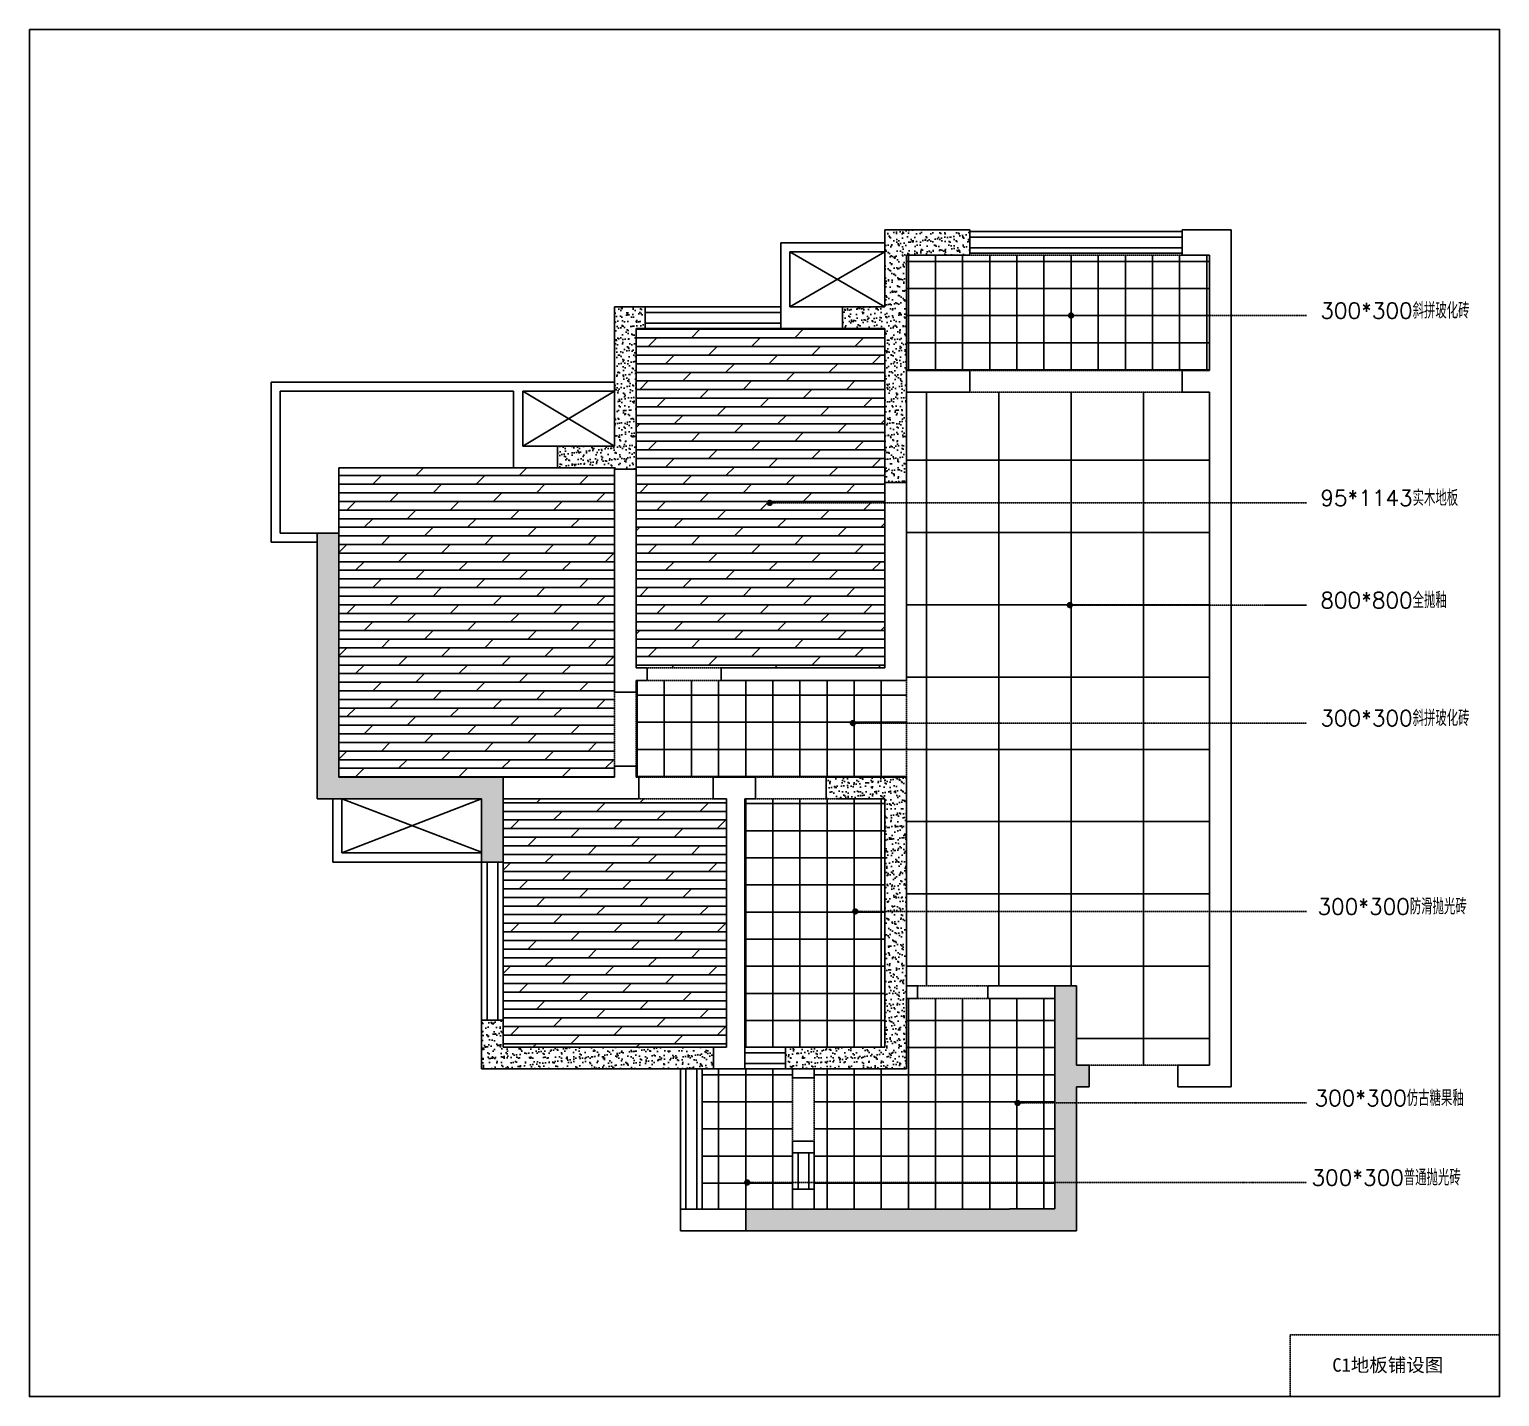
# Model space of a CAD drawing. Header units: millimetres. Extents: x 20837 to 97633253, y -10239614 to 28523936.
# Drawn here: x 62877 to 79140, y -4761 to 10367 of the extents above; entities that cross this region are included whole.
import ezdxf

# ---------------------------------------------------------------- set-up
doc = ezdxf.new("R2010")
doc.units = ezdxf.units.MM
doc.linetypes.add('HIDDEN', pattern=[0.375, 0.25, -0.125])
doc.styles.get("Standard").update_dxf_attribs({"font": 'txt', "bigfont": 'gbcbig.shx'})
doc.dimstyles.new('平面标注', dxfattribs={"dimscale": 70, "dimtxt": 2.5, "dimasz": 1, "dimexe": 1.25, "dimexo": 0.625, "dimtad": 1, "dimtxsty": 'Standard', "dimblk": 'ARCHTICK', "dimcen": 2.5, "dimadec": 0, "dimazin": 0, "dimtfac": 1, "dimtix": 1, "dimtmove": 0, "dimatfit": 3, "dimldrblk": 'DOT', "dimfxl": 0, "dimlwd": -1, "dimlwe": -1, "dimarcsym": 0})
pattern_1 = [(37.5, (60724.12, 0.02), (-3.20006, 97.88265), [0, -77.216, 0, -86.36, 0, -82.55]), (7.5, (60724.12, 0.02), (89.9047, 143.365), [0, -41.656, 0, -69.596, 0, -26.67]), (327.5, (60661.64, 0.02), (158.19847, 0.28744), [0, -25.4, 0, -91.44, 0, -119.38]), (317.5, (60661.64, 0.02), (152.7113, 44.5859), [0, -12.7, 0, -59.944, 0, -68.58])]
pattern_2 = [(0, (0, 0), (0, 300), []), (90, (0, 0), (-300, 2e-14), [])]

# ---------------------------------------------------------------- blocks, each defined once
blk = doc.blocks.new('_ArchTick')
at = {"color": 0, "linetype": 'ByBlock', "const_width": 0.15}
blk.add_lwpolyline([(-0.5, -0.5), (0.5, 0.5)], dxfattribs=at)
blk = doc.blocks.new('_Dot')
at = {"color": 0, "linetype": 'ByBlock', "lineweight": -2}
blk.add_line((-0.5, 0), (-1, 0), dxfattribs=at)
at = {"color": 0, "linetype": 'ByBlock', "const_width": 0.5}
blk.add_lwpolyline([(-0.25, 0, 1), (0.25, 0, 1)], format="xyb", close=True, dxfattribs=at)

msp = doc.modelspace()

# ---------------------------------------------------------------- hatches: boundary and pattern name
h = msp.add_hatch()
h.set_pattern_fill('AR-SAND', color=256, scale=2, style=0)
h.set_pattern_definition(pattern_1)
h.paths.add_polyline_path([(72579.348, 7869.494), (73279.348, 7869.494), (73279.348, 8149.494), (72579.348, 8149.494), (72339.348, 8149.494), (72339.348, 8006.194), (72339.348, 7906.194), (72339.348, 7296.194), (71870.748, 7296.194), (71870.748, 7056.194), (72339.348, 7056.194), (72339.348, 6874.264), (72339.348, 5354.494), (72579.348, 5354.494), (72579.348, 6354.494), (72579.348, 6594.494)])
at = {"linetype": 'HIDDEN', "true_color": 0xe3e17d}
h = msp.add_hatch(dxfattribs=at)
h.set_pattern_fill('_USER', color=41, scale=300, style=0, double=1, pattern_type=0)
h.set_pattern_definition(pattern_2)
h.paths.add_polyline_path([(75929.348, 7869.494), (75629.348, 7869.494), (73279.348, 7869.494), (72579.348, 7869.494), (72579.348, 6594.494), (73279.348, 6594.494), (75629.348, 6594.494), (75929.348, 6594.494)])
h = msp.add_hatch()
h.set_pattern_fill('AR-SAND', color=256, scale=2, style=0)
h.set_pattern_definition(pattern_1)
h.paths.add_polyline_path([(69589.348, 7056.194), (69689.348, 7056.194), (69689.348, 7296.194), (69589.348, 7296.194), (69349.348, 7296.194), (69349.348, 6463.988), (69349.348, 6363.988), (69349.348, 5753.988), (68719.595, 5753.988), (68719.595, 5513.988), (69094.123, 5513.988), (69349.348, 5513.988), (69349.348, 5502.673), (69589.348, 5502.673)])
at = {"linetype": 'HIDDEN', "true_color": 0xd68f24}
h = msp.add_hatch(dxfattribs=at)
h.set_pattern_fill('DOLMIT', color=42, scale=15, style=0)
h.paths.add_polyline_path([(72339.348, 7056.194), (71189.348, 7056.194), (69689.348, 7056.194), (69589.348, 7056.194), (69589.348, 3304.194), (69709.348, 3304.194), (70529.348, 3304.194), (72339.348, 3304.194), (72339.348, 3904.194)])
at = {"linetype": 'HIDDEN', "true_color": 0xe3e17d}
h = msp.add_hatch(dxfattribs=at)
h.set_pattern_fill('_USER', color=41, scale=800, style=0, double=1, pattern_type=0)
h.set_pattern_definition([(0, (0, 0), (0, 800), []), (90, (0, 0), (-800, 5e-14), [])])
h.paths.add_polyline_path([(75929.348, 6354.494), (75629.348, 6354.494), (73279.348, 6354.494), (72579.348, 6354.494), (72579.348, 3164.194), (72579.348, 2093.988), (72579.348, -215.806), (72699.348, -215.806), (73479.348, -215.806), (74459.348, -215.806), (74459.348, -355.806), (74459.348, -1095.506), (74599.348, -1095.506), (75579.348, -1095.506), (75929.348, -1095.506)])
at = {"linetype": 'HIDDEN', "true_color": 0xd68f24}
h = msp.add_hatch(dxfattribs=at)
h.set_pattern_fill('DOLMIT', color=42, scale=15, style=0)
h.paths.add_polyline_path([(69349.348, 5491.358), (69349.348, 5513.988), (69094.123, 5513.988), (68233.348, 5513.988), (66299.348, 5513.988), (66299.348, 4793.988), (66299.348, 2093.988), (69349.348, 2093.988), (69349.348, 2213.988), (69349.348, 3099.091), (69349.348, 3164.194)])
h = msp.add_hatch()
h.set_pattern_fill('AR-SAND', color=256, scale=2, style=0)
h.set_pattern_definition(pattern_1)
h.paths.add_polyline_path([(66299.348, 2093.988), (66299.348, 4793.988), (66059.348, 4793.988), (66059.348, 4693.988), (66059.348, 2093.988), (66059.348, 1853.988), (66299.348, 1853.988), (66764.64, 1853.988), (67879.348, 1853.988), (67879.348, 1253.988), (67879.348, 1153.988), (68119.348, 1153.988), (68119.348, 1253.988), (68119.348, 1853.988), (68119.348, 2093.988)])
at = {"true_color": 0x5e8d4e}
h = msp.add_hatch(dxfattribs=at)
h.set_pattern_fill('_USER', color=85, scale=300, style=0, double=1, pattern_type=0)
h.set_pattern_definition(pattern_2)
h.paths.add_polyline_path([(72579.348, 3164.194), (72339.348, 3164.194), (70529.348, 3164.194), (69709.348, 3164.194), (69589.348, 3164.194), (69589.348, 3033.988), (69589.348, 2213.988), (69589.348, 2093.988), (69619.348, 2093.988), (70439.348, 2093.988), (70909.348, 2093.988), (71689.348, 2093.988), (72579.348, 2093.988)])
h = msp.add_hatch()
h.set_pattern_fill('AR-SAND', color=256, scale=2, style=0)
h.set_pattern_definition(pattern_1)
h.paths.add_polyline_path([(72579.348, 2093.988), (71689.348, 2093.988), (71689.348, 1853.988), (72339.348, 1853.988), (72339.348, -896.012), (71839.348, -896.012), (71271.669, -896.012), (71239.348, -896.012), (71239.348, -1135.806), (71319.348, -1135.806), (71559.348, -1135.806), (72339.348, -1135.806), (72579.348, -1135.806), (72579.348, -355.806), (72579.348, -215.806)])
at = {"linetype": 'HIDDEN', "true_color": 0xd68f24}
h = msp.add_hatch(dxfattribs=at)
h.set_pattern_fill('DOLMIT', color=42, scale=15, style=0)
h.paths.add_polyline_path([(70589.348, 1853.988), (70439.348, 1853.988), (69619.348, 1853.988), (69589.348, 1853.988), (69349.348, 1853.988), (68119.348, 1853.988), (68119.348, 1253.988), (68119.348, 1153.988), (68119.348, -596.012), (68119.348, -896.012), (68587.465, -896.012), (70589.348, -896.012)])
h = msp.add_hatch()
h.set_pattern_fill('_USER', color=132, scale=300, style=0, double=1, pattern_type=0)
h.set_pattern_definition(pattern_2)
h.paths.add_polyline_path([(72339.348, 1853.988), (71689.348, 1853.988), (70909.348, 1853.988), (70789.348, 1853.988), (70789.348, 1851.358), (70789.348, -895.909), (71239.348, -895.909), (71239.348, -896.012), (71271.669, -896.012), (71839.348, -896.012), (72339.348, -896.012)])
h = msp.add_hatch()
h.set_pattern_fill('AR-SAND', color=256, scale=2, style=0)
h.set_pattern_definition(pattern_1)
h.paths.add_polyline_path([(74459.348, -1335.506), (74599.348, -1335.506), (74599.348, -1095.506), (74459.348, -1095.506), (74459.348, -355.806), (74459.348, -215.806), (74219.348, -215.806), (74219.348, -355.806), (74219.348, -1335.506), (74219.348, -2685.506), (73719.348, -2685.506), (73719.348, -2685.806), (71559.348, -2685.806), (71319.348, -2685.806), (70801.736, -2685.806), (70801.736, -2925.806), (71319.348, -2925.806), (74459.348, -2925.806), (74459.348, -2685.506)])
at = {"linetype": 'HIDDEN', "true_color": 0xe3e17d}
h = msp.add_hatch(dxfattribs=at)
h.set_pattern_fill('_USER', color=41, scale=300, style=0, double=1, pattern_type=0)
h.set_pattern_definition(pattern_2)
h.paths.add_polyline_path([(74219.348, -1335.506), (74219.348, -980.399), (74219.348, -355.806), (73619.348, -355.806), (73479.348, -355.806), (72699.348, -355.806), (72579.348, -355.806), (72579.348, -1135.806), (72339.348, -1135.806), (71559.348, -1135.806), (71559.348, -1235.806), (71559.348, -1935.806), (71559.348, -2064.876), (71559.348, -2464.876), (71559.348, -2685.806), (73719.348, -2685.806), (73719.348, -2685.506), (74219.348, -2685.506)])
h = msp.add_hatch()
h.set_pattern_fill('AR-SAND', color=256, scale=2, style=0)
h.set_pattern_definition(pattern_1)
h.paths.add_polyline_path([(68590.981, -896.012), (68119.348, -896.012), (68119.348, -596.012), (67879.348, -596.012), (67879.348, -1135.806), (68119.348, -1135.806), (70079.348, -1135.806), (70319.348, -1135.806), (70443.117, -1135.806), (70443.117, -896.012), (68590.981, -896.012)])
h = msp.add_hatch(dxfattribs=at)
h.set_pattern_fill('_USER', color=41, scale=300, style=0, double=1, pattern_type=0)
h.set_pattern_definition(pattern_2)
h.paths.add_polyline_path([(71319.348, -2064.876), (71319.348, -1935.806), (71319.348, -1235.806), (71319.348, -1135.806), (71239.348, -1135.806), (71239.348, -1135.909), (70789.348, -1135.909), (70789.348, -1135.806), (70319.348, -1135.806), (70319.348, -2685.806), (71319.348, -2685.806), (71319.348, -2464.876)])

# ---------------------------------------------------------------- linework, layer by layer
for p, q in [((72339.348, 8006.194), (72339.348, 8149.494)), ((72339.348, 8149.494), (72579.348, 8149.494)), ((72579.348, 8149.494), (73279.348, 8149.494)), ((73279.348, 8149.494), (73279.348, 7869.494)), ((75929.348, 8149.494), (75629.348, 8149.494)), ((75629.348, 8149.494), (75629.348, 7869.494)), ((76169.348, 8149.494), (75929.348, 8149.494)), ((76169.348, 7869.494), (76169.348, 8149.494)), ((72339.348, 7906.194), (72339.348, 8006.194)), ((72339.348, 7296.194), (72339.348, 7906.194)), ((72579.348, 6594.494), (72579.348, 7869.494)), ((72579.348, 7869.494), (73279.348, 7869.494)), ((75929.348, 7869.494), (75629.348, 7869.494)), ((75629.348, 7869.494), (75929.348, 7869.494)), ((75929.348, 6594.494), (75929.348, 7869.494)), ((76169.348, 6594.494), (76169.348, 7869.494)), ((69349.348, 6463.988), (69349.348, 7296.194)), ((69349.348, 7296.194), (69589.348, 7296.194)), ((69589.348, 7296.194), (69689.348, 7296.194)), ((69689.348, 7296.194), (69689.348, 7056.194)), ((71189.348, 7296.194), (71189.348, 7056.194)), ((71289.348, 7296.194), (72339.348, 7296.194)), ((71870.748, 7056.194), (71870.748, 7296.194)), ((69589.348, 3304.194), (69589.348, 7056.194)), ((69589.348, 7056.194), (69689.348, 7056.194)), ((71189.348, 7056.194), (72339.348, 7056.194)), ((72339.348, 3304.194), (72339.348, 7056.194)), ((72339.348, 7056.194), (72339.348, 6874.264)), ((72339.348, 3304.194), (72339.348, 6876.194)), ((72339.348, 6874.264), (72339.348, 3934.718)), ((72579.348, 6594.494), (73279.348, 6594.494)), ((72579.348, 6594.494), (72579.348, 6354.494)), ((73279.348, 6354.494), (73279.348, 6594.494)), ((75629.348, 6354.494), (75629.348, 6594.494)), ((75629.348, 6594.494), (75929.348, 6594.494)), ((76169.348, 6594.494), (76169.348, 6354.494)), ((69349.348, 6463.988), (69349.348, 6363.988)), ((69349.348, 6363.988), (69349.348, 5753.988)), ((69349.348, 6363.988), (69349.348, 5753.988)), ((73279.348, 6354.494), (72579.348, 6354.494)), ((72579.348, 3164.194), (72579.348, 6354.494)), ((72579.348, 6354.494), (72579.348, 6254.494)), ((72579.348, 6354.494), (72579.348, 3164.194)), ((75929.348, 6354.494), (75629.348, 6354.494)), ((75929.348, -1095.506), (75929.348, 6354.494)), ((76169.348, -1095.506), (76169.348, 6354.494)), ((69349.348, 5753.988), (68333.348, 5753.988)), ((68719.595, 5753.988), (68719.595, 5513.988)), ((69094.123, 5513.988), (68233.348, 5513.988)), ((69349.348, 5513.988), (69094.123, 5513.988)), ((69349.348, 5491.358), (69349.348, 5513.988)), ((69349.348, 5502.673), (69589.348, 5502.673)), ((69349.348, 3164.194), (69349.348, 5491.358)), ((72579.348, 5354.494), (72339.348, 5354.494)), ((66059.348, 4693.988), (66059.348, 4793.988)), ((66059.348, 4793.988), (66299.348, 4793.988)), ((66299.348, 2093.988), (66299.348, 4793.988)), ((66059.348, 2093.988), (66059.348, 4693.988)), ((72339.348, 3304.194), (72339.348, 3904.194)), ((69589.348, 3304.194), (69709.348, 3304.194)), ((69709.348, 3304.194), (69709.348, 3164.194)), ((70529.348, 3164.194), (70529.348, 3304.194)), ((72339.348, 3304.194), (70529.348, 3304.194)), ((69349.348, 3164.194), (69349.348, 3033.988)), ((69709.348, 3164.194), (69589.348, 3164.194)), ((69589.348, 3033.988), (69589.348, 3164.194)), ((70529.348, 3164.194), (72339.348, 3164.194)), ((72339.348, 3164.194), (72579.348, 3164.194)), ((69589.348, 3033.988), (69349.348, 3033.988)), ((69349.348, 3033.988), (69589.348, 3033.988)), ((69589.348, 2213.988), (69349.348, 2213.988)), ((69349.348, 2213.988), (69349.348, 2093.988)), ((69589.348, 2093.988), (69589.348, 2213.988)), ((66059.348, 1853.988), (66059.348, 2093.988)), ((69349.348, 2093.988), (66299.348, 2093.988)), ((68119.348, 1853.988), (68119.348, 2093.988)), ((69619.348, 2093.988), (69589.348, 2093.988)), ((69619.348, 1853.988), (69619.348, 2093.988)), ((70439.348, 1853.988), (70439.348, 2093.988)), ((70439.348, 2093.988), (70909.348, 2093.988)), ((70909.348, 1853.988), (70909.348, 2093.988)), ((71689.348, 2093.988), (72579.348, 2093.988)), ((71689.348, 2093.988), (71689.348, 1853.988)), ((72579.348, -215.806), (72579.348, 2093.988)), ((66059.348, 1853.988), (66299.348, 1853.988)), ((66764.64, 1853.988), (66299.348, 1853.988)), ((67879.348, 1853.988), (66764.64, 1853.988)), ((67879.348, 1264.194), (67879.348, 1853.988)), ((67879.348, 1853.988), (67879.348, 1253.988)), ((69349.348, 1853.988), (68119.348, 1853.988)), ((68119.348, 1853.988), (68119.348, 1253.988)), ((68119.348, 1853.988), (68719.348, 1853.988)), ((69349.348, 1853.988), (69589.348, 1853.988)), ((69589.348, 1853.988), (69619.348, 1853.988)), ((70589.348, 1853.988), (70439.348, 1853.988)), ((70589.348, -896.012), (70589.348, 1853.988)), ((70789.348, 1853.988), (70789.348, 1851.358)), ((70789.348, 1853.988), (70909.348, 1853.988)), ((70789.348, -898.642), (70789.348, 1851.358)), ((72339.348, 1853.988), (71816.619, 1853.988)), ((72339.348, -896.012), (72339.348, 1853.988)), ((67879.348, 1253.988), (67879.348, 1264.194)), ((67879.348, 1253.988), (67879.348, 1153.988)), ((68119.348, 1253.988), (68119.348, 1153.988)), ((70789.348, -174.444), (70789.348, -121.92)), ((70789.348, -189.444), (70789.348, -174.444)), ((70789.348, -296.012), (70789.348, -311.012)), ((72579.348, -215.806), (72699.348, -215.806)), ((72579.348, -355.806), (72579.348, -215.806)), ((72699.348, -215.806), (72699.348, -355.806)), ((74459.348, -215.806), (73479.348, -215.806)), ((73479.348, -215.806), (73479.348, -355.806)), ((74219.348, -355.806), (74219.348, -215.806)), ((74459.348, -355.806), (74459.348, -215.806)), ((72579.348, -355.806), (72579.348, -1135.806)), ((72699.348, -355.806), (72579.348, -355.806)), ((74219.348, -355.806), (73479.348, -355.806)), ((74219.348, -355.806), (73619.348, -355.806)), ((74219.348, -355.806), (74219.348, -1335.506)), ((74459.348, -1095.506), (74459.348, -355.806)), ((67879.348, -596.012), (67879.348, -1135.806)), ((68119.348, -896.012), (68119.348, -596.012)), ((72339.348, -496.012), (72339.348, -649.983)), ((70589.348, -896.012), (68119.348, -896.012)), ((68119.348, -896.012), (68587.465, -896.012)), ((70443.117, -1135.806), (70443.117, -896.012)), ((70789.348, -1135.806), (70789.348, -881.214)), ((71239.348, -1135.806), (71239.348, -896.012)), ((71239.348, -896.012), (71271.669, -896.012)), ((71839.348, -896.012), (71271.669, -896.012)), ((71839.348, -896.012), (71839.348, -896.012)), ((72339.348, -896.012), (71839.348, -896.012)), ((67879.348, -1135.806), (68119.348, -1135.806)), ((70079.348, -1135.806), (68119.348, -1135.806)), ((70789.348, -1135.806), (70319.348, -1135.806)), ((71319.348, -1135.806), (71239.348, -1135.806)), ((71319.348, -1135.806), (71319.348, -1235.806)), ((71559.348, -1135.806), (71319.348, -1135.806)), ((72339.348, -1135.806), (71559.348, -1135.806)), ((71559.348, -1235.806), (71559.348, -1135.806)), ((72579.348, -1135.806), (72339.348, -1135.806)), ((74459.348, -1095.506), (74599.348, -1095.506)), ((74599.348, -1335.506), (74599.348, -1095.506)), ((74599.348, -1095.506), (74599.348, -1335.506)), ((75929.348, -1095.506), (75579.348, -1095.506)), ((75579.348, -1095.506), (75579.348, -1335.506)), ((76169.348, -1095.506), (76169.348, -1335.506)), ((71559.348, -1235.806), (71319.348, -1235.806)), ((74219.348, -1335.506), (74219.348, -2685.506)), ((74459.348, -1335.506), (74459.348, -2685.506)), ((74599.348, -1335.506), (74459.348, -1335.506)), ((74599.348, -1335.506), (74599.348, -1335.506)), ((75929.348, -1335.506), (75579.348, -1335.506)), ((76169.348, -1335.506), (75929.348, -1335.506)), ((71559.348, -1935.806), (71319.348, -1935.806)), ((71319.348, -1935.806), (71319.348, -2064.876)), ((71559.348, -1935.806), (71559.348, -2064.876)), ((71319.348, -2685.806), (71319.348, -2464.876)), ((71559.348, -2685.806), (71559.348, -2464.876)), ((70079.348, -2925.806), (70079.348, -2685.806)), ((70319.348, -2685.806), (70079.348, -2685.806)), ((70319.348, -2685.806), (71319.348, -2685.806)), ((70801.736, -2925.806), (70801.736, -2685.806)), ((71319.348, -2685.806), (71559.348, -2685.806)), ((71559.348, -2685.806), (73719.348, -2685.806)), ((74219.348, -2685.506), (73719.348, -2685.506)), ((73719.348, -2685.506), (73719.348, -2685.806)), ((74459.348, -2925.806), (74459.348, -2685.506)), ((70079.348, -2925.806), (70319.348, -2925.806)), ((71319.348, -2925.806), (70284.123, -2925.806)), ((71319.348, -2925.806), (74459.348, -2925.806))]:
    msp.add_line(p, q)
at = {"color": 2}
for p, q in [((71189.348, 7296.194), (71189.348, 8006.194)), ((71189.348, 8006.194), (72339.348, 8006.194)), ((71289.348, 7296.194), (71289.348, 7906.194)), ((71289.348, 7906.194), (72339.348, 7906.194)), ((72339.348, 7296.194), (71289.348, 7906.194)), ((71289.348, 7906.194), (72339.348, 7906.194)), ((72339.348, 7906.194), (71289.348, 7296.194)), ((68234.123, 6463.988), (69349.348, 6463.988)), ((68333.348, 6363.988), (69349.348, 6363.988)), ((68333.348, 6363.988), (68333.348, 5753.988)), ((68333.348, 6363.988), (69349.348, 5753.988)), ((69349.348, 6363.988), (68333.348, 5753.988)), ((66234.123, 1153.988), (66234.123, 1853.988)), ((66334.123, 1853.988), (66334.123, 1253.988)), ((67879.348, 1853.988), (66334.123, 1253.988)), ((66334.123, 1253.988), (66334.123, 1853.988)), ((66334.123, 1853.988), (67879.348, 1264.194)), ((67879.348, 1153.988), (66234.123, 1153.988)), ((67879.348, 1253.988), (66334.123, 1253.988))]:
    msp.add_line(p, q, dxfattribs=at)
at = {"color": 4}
for p, q in [((73279.348, 8129.494), (73279.348, 8009.494)), ((73279.348, 8129.494), (75629.348, 8129.494)), ((73279.348, 8069.494), (75629.348, 8069.494)), ((73279.348, 7889.494), (73279.348, 8009.494)), ((75629.348, 8129.494), (75629.348, 8009.494)), ((75629.348, 7889.494), (75629.348, 8009.494)), ((73279.348, 7949.494), (75629.348, 7949.494)), ((73279.348, 7889.494), (75629.348, 7889.494)), ((69689.348, 7296.194), (69689.348, 7176.194)), ((69689.348, 7296.194), (71189.348, 7296.194)), ((69689.348, 7236.194), (71189.348, 7236.194)), ((69689.348, 7056.194), (69689.348, 7176.194)), ((71189.348, 7296.194), (71189.348, 7176.194)), ((71189.348, 7056.194), (71189.348, 7176.194)), ((69689.348, 7116.194), (71189.348, 7116.194)), ((69689.348, 7056.194), (71189.348, 7056.194)), ((65549.348, 6463.988), (68234.123, 6463.988)), ((65549.348, 6463.988), (65549.348, 4693.988)), ((65549.348, 4693.988), (66059.348, 4693.988)), ((67879.348, 1153.988), (67999.348, 1153.988)), ((67879.348, 1153.988), (67879.348, -596.012)), ((67939.348, 1153.988), (67939.348, -596.012)), ((68119.348, 1153.988), (67999.348, 1153.988)), ((68059.348, 1153.988), (68059.348, -596.012)), ((68119.348, 1153.988), (68119.348, -596.012)), ((67879.348, -596.012), (67999.348, -596.012)), ((68119.348, -596.012), (67999.348, -596.012)), ((71239.348, -895.909), (70789.348, -895.909)), ((70789.348, -895.909), (70789.348, -1015.909)), ((71239.348, -955.909), (70789.348, -955.909)), ((71239.348, -895.909), (71239.348, -1015.909)), ((70079.348, -2685.806), (70079.348, -1135.806)), ((70079.348, -1135.806), (70199.348, -1135.806)), ((70139.348, -2685.806), (70139.348, -1135.806)), ((70319.348, -1135.806), (70199.348, -1135.806)), ((70259.348, -2685.806), (70259.348, -1135.806)), ((70319.348, -2685.806), (70319.348, -1135.806)), ((70789.348, -1135.909), (70789.348, -1015.909)), ((71239.348, -1075.909), (70789.348, -1075.909)), ((71239.348, -1135.909), (70789.348, -1135.909)), ((71239.348, -1135.909), (71239.348, -1015.909)), ((71319.348, -2464.876), (71319.348, -2064.876)), ((71319.348, -2064.876), (71439.348, -2064.876)), ((71379.348, -2464.876), (71379.348, -2064.876)), ((71559.348, -2064.876), (71439.348, -2064.876)), ((71499.348, -2464.876), (71499.348, -2064.876)), ((71559.348, -2464.876), (71559.348, -2064.876)), ((71319.348, -2464.876), (71439.348, -2464.876)), ((71559.348, -2464.876), (71439.348, -2464.876)), ((70079.348, -2685.806), (70199.348, -2685.806)), ((70319.348, -2685.806), (70199.348, -2685.806))]:
    msp.add_line(p, q, dxfattribs=at)
at = {"linetype": 'HIDDEN'}
for p, q in [((75629.348, 7869.494), (73279.348, 7869.494)), ((75629.348, 6594.494), (73279.348, 6594.494)), ((75629.348, 6354.494), (73279.348, 6354.494)), ((77003.61, 5127.754), (77003.61, 5127.754)), ((70529.348, 3304.194), (69709.348, 3304.194)), ((69349.348, 2213.988), (69349.348, 3099.091)), ((70529.348, 3164.194), (69709.348, 3164.194)), ((72579.348, 2093.988), (72579.348, 3164.194)), ((69589.348, 2213.988), (69589.348, 3033.988)), ((70439.348, 2093.988), (69619.348, 2093.988)), ((71689.348, 2093.988), (70909.348, 2093.988)), ((70439.348, 1853.988), (69619.348, 1853.988)), ((71689.348, 1853.988), (70909.348, 1853.988)), ((72339.348, 1853.988), (71689.348, 1853.988)), ((72339.348, 3.988), (72339.348, -105.716)), ((73479.348, -215.806), (72699.348, -215.806)), ((73479.348, -355.806), (72699.348, -355.806)), ((74219.348, -1458.61), (74219.348, -980.399)), ((74599.348, -1095.506), (75579.348, -1095.506)), ((71319.348, -1935.806), (71319.348, -1235.806)), ((71559.348, -1935.806), (71559.348, -1235.806)), ((79140.105, -4078.232), (76824.637, -4078.232)), ((76824.637, -4078.232), (76824.637, -4761.434))]:
    msp.add_line(p, q, dxfattribs=at)
at = {"color": 1}
for p, q in [((65649.348, 4793.988), (65649.348, 6363.988)), ((65649.348, 6363.988), (68233.348, 6363.988)), ((68233.348, 6363.988), (68233.348, 5513.988)), ((66299.348, 5513.988), (68233.348, 5513.988)), ((66299.348, 4793.988), (66299.348, 5513.988)), ((66059.348, 4793.988), (65649.348, 4793.988))]:
    msp.add_line(p, q, dxfattribs=at)
at = {"color": 90}
msp.add_line((72321.348, 3322.194), (72321.348, 3322.194), dxfattribs=at)
at = {"color": 3}
msp.add_line((70319.348, -1135.806), (70079.348, -1135.806), dxfattribs=at)
msp.add_lwpolyline([(62876.701, 10367.077), (79140.105, 10367.077), (79140.105, -4761.434), (62876.701, -4761.434)], close=True)

# ---------------------------------------------------------------- texts
at = {"linetype": 'HIDDEN', "char_height": 175, "attachment_point": 1}
for s, insert in [('300*300斜拼玻化砖', (77157.708, 7342.471)), ('95*1143实木地板', (77157.708, 5269.32)), ('800*800全抛釉', (77157.708, 4138.299)), ('300*300斜拼玻化砖', (77157.708, 2833.251)), ('300*300防滑抛光砖', (77126.401, 748.624)), ('300*300仿古糖果釉', (77093.752, -1371.033)), ('300*300普通抛光砖', (77059.913, -2250.608))]:
    msp.add_mtext(s, dxfattribs=dict(at, insert=insert))
at = {"linetype": 'HIDDEN', "insert": (77289.55, -4336.224), "char_height": 150, "width": 1326.54059, "attachment_point": 1}
msp.add_mtext('{\\fSimHei|b0|i0|c134|p2;C1地板铺设图}', dxfattribs=at)

# ---------------------------------------------------------------- leaders
at = {"linetype": 'HIDDEN', "annotation_type": 0, "has_hookline": 1, "hookline_direction": 0}
for points, text_width in [([(74399.264, 7200.904), (76897.188, 7200.904), (77003.61, 7200.904)], 1745.282), ([(71065.771, 5127.754), (76938.827, 5127.754), (77003.61, 5127.754)], 1617.892), ([(74386.142, 3996.733), (77003.61, 3996.733), (76532.149, 3996.733)], 1490.502), ([(71985.651, 2691.685), (76572.135, 2691.685), (77003.61, 2691.685)], 1745.282), ([(72012.928, 607.058), (76437.816, 607.058), (77003.61, 607.058)], 1745.282), ([(73807.846, -1512.6), (76538.917, -1512.6), (77003.61, -1512.6)], 1745.282), ([(70817.177, -2392.174), (76358.361, -2392.174), (77003.61, -2392.174)], 1745.282)]:
    msp.add_leader(points, dimstyle='平面标注', override={"dimgap": 0.625, "dimtad": 0}, dxfattribs=dict(at, text_width=text_width))

doc.saveas('drawing.dxf')
